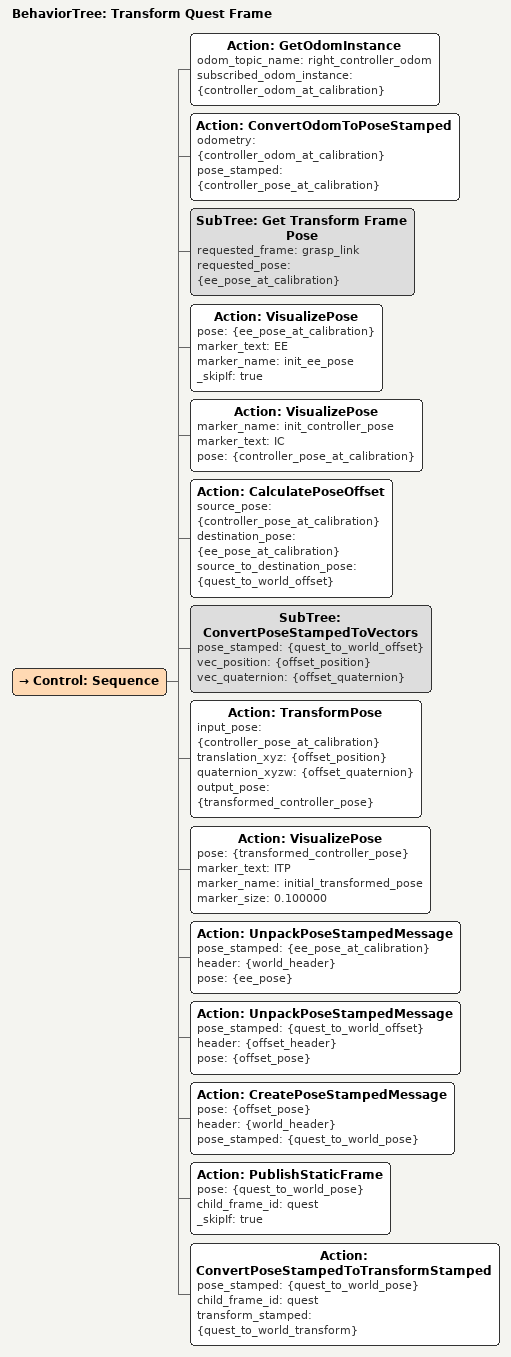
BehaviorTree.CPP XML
<?xml version='1.0' encoding='UTF-8'?>
<root BTCPP_format="4" main_tree_to_execute="Transform Quest Frame">
  <BehaviorTree ID="Transform Quest Frame" _description="This objective outputs the transformation from the end effector to an odom instance (right_controller_odom)">
    <Control ID="Sequence">
      <!--Get initial controller pose in quest frame (C₀)-->
      <Action ID="GetOdomInstance" odom_topic_name="right_controller_odom" subscribed_odom_instance="{controller_odom_at_calibration}"/>
      <Action ID="ConvertOdomToPoseStamped" odometry="{controller_odom_at_calibration}" pose_stamped="{controller_pose_at_calibration}"/>
      <!--Get initial EE pose in world frame (E₀)-->
      <SubTree ID="Get Transform Frame Pose" requested_frame="grasp_link" requested_pose="{ee_pose_at_calibration}"/>
      <!--Visualize both initial poses-->
      <Action ID="VisualizePose" pose="{ee_pose_at_calibration}" marker_text="EE" marker_name="init_ee_pose" _skipIf="true"/>
      <Action ID="VisualizePose" marker_name="init_controller_pose" marker_text="IC" pose="{controller_pose_at_calibration}"/>
      <!--Calculate offset from Controller to EE (this gives us quest→world transform)-->
      <!--At calibration: controller and EE are at same physical location-->
      <!--So: T_quest_to_world ≈ E₀ - C₀ (treating positions as vectors)-->
      <Action ID="CalculatePoseOffset" source_pose="{controller_pose_at_calibration}" destination_pose="{ee_pose_at_calibration}" source_to_destination_pose="{quest_to_world_offset}"/>
      <!--Convert the offset pose to vectors (bypasses frame_id checking)-->
      <SubTree ID="ConvertPoseStampedToVectors" pose_stamped="{quest_to_world_offset}" vec_position="{offset_position}" vec_quaternion="{offset_quaternion}"/>
      <!--Apply the transform to controller pose to verify it aligns with EE-->
      <Action ID="TransformPose" input_pose="{controller_pose_at_calibration}" translation_xyz="{offset_position}" quaternion_xyzw="{offset_quaternion}" output_pose="{transformed_controller_pose}"/>
      <!--Visualize transformed pose - should align with EE-->
      <Action ID="VisualizePose" pose="{transformed_controller_pose}" marker_text="ITP" marker_name="initial_transformed_pose" marker_size="0.100000"/>
      <!--Extract header from EE pose (has frame_id="world") and pose from offset-->
      <Action ID="UnpackPoseStampedMessage" pose_stamped="{ee_pose_at_calibration}" header="{world_header}" pose="{ee_pose}"/>
      <Action ID="UnpackPoseStampedMessage" pose_stamped="{quest_to_world_offset}" header="{offset_header}" pose="{offset_pose}"/>
      <!--Create PoseStamped with world frame header and the offset pose-->
      <Action ID="CreatePoseStampedMessage" pose="{offset_pose}" header="{world_header}" pose_stamped="{quest_to_world_pose}"/>
      <Action ID="PublishStaticFrame" pose="{quest_to_world_pose}" child_frame_id="quest" _skipIf="true"/>
      <Action ID="ConvertPoseStampedToTransformStamped" pose_stamped="{quest_to_world_pose}" child_frame_id="quest" transform_stamped="{quest_to_world_transform}"/>
    </Control>
  </BehaviorTree>
</root>
